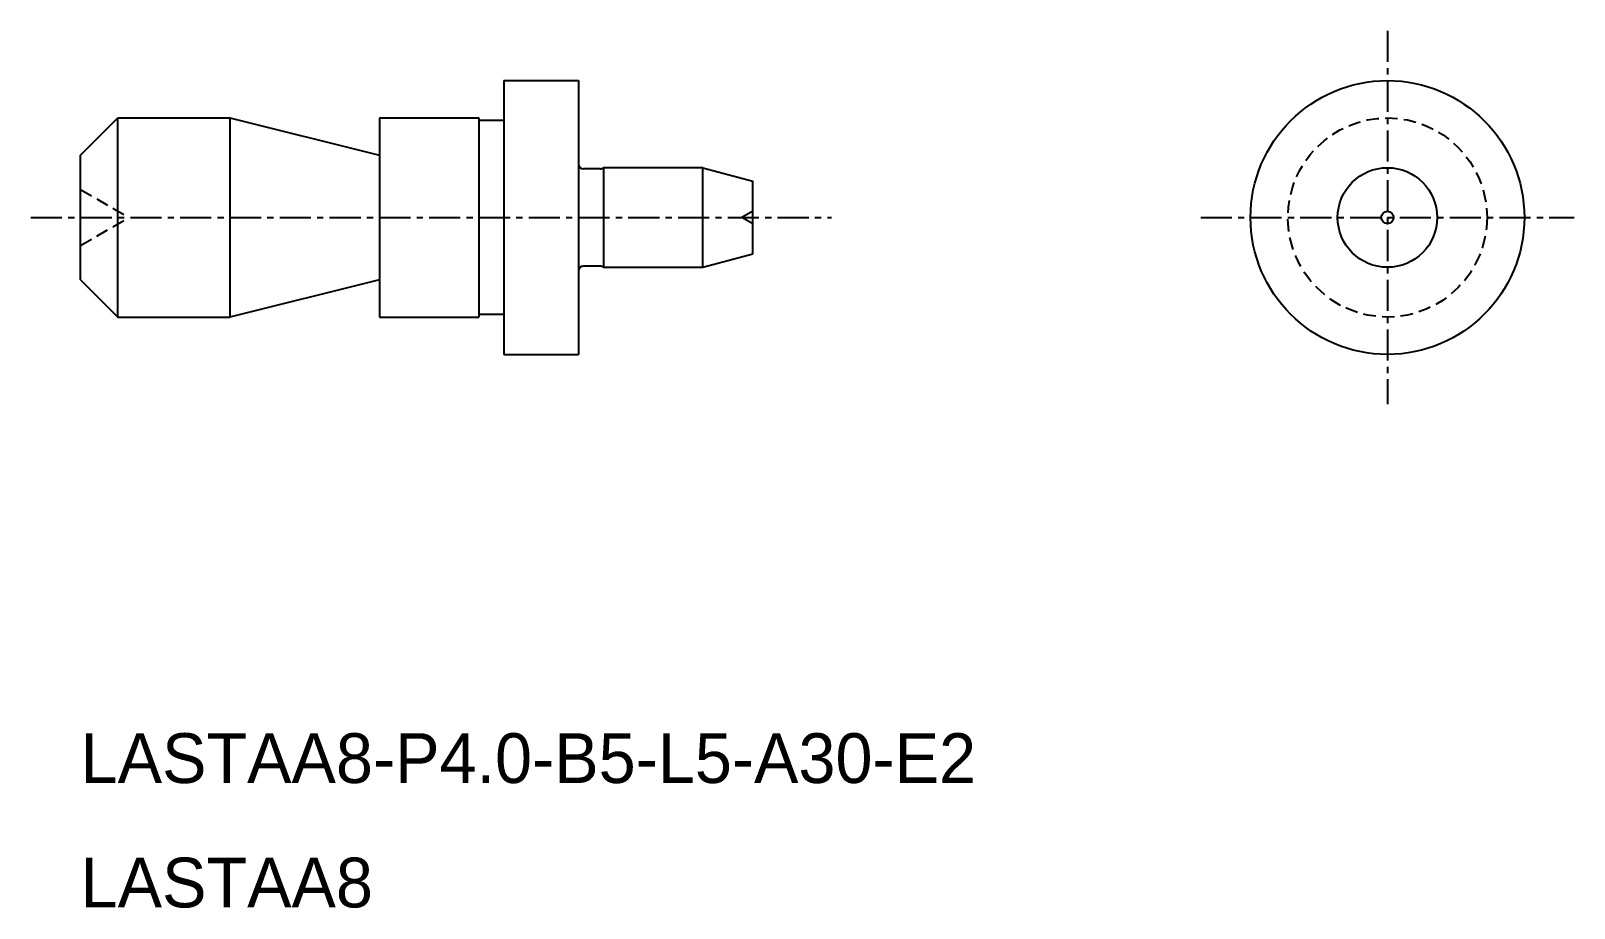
# Model space of a CAD drawing. Extents: x -1810.8 to -1748.8, y -638.3 to -603.1.
import ezdxf

# ---------------------------------------------------------------- set-up
doc = ezdxf.new("R2010")
doc.units = 0
doc.linetypes.add('CENTER', pattern=[2, 1.25, -0.25, 0.25, -0.25])
doc.linetypes.add('DASHED', pattern=[0.75, 0.5, -0.25])
doc.layers.get('0').update_dxf_attribs({"linetype": 'CONTINUOUS'})
doc.layers.add('CENTER', color=1, linetype='CENTER')

msp = doc.modelspace()

# ---------------------------------------------------------------- linework, layer by layer
at = {"color": 7, "linetype": 'CONTINUOUS'}
for p, q in [((-1791.812, -605.091), (-1788.812, -605.091)), ((-1791.812, -605.091), (-1791.812, -616.091)), ((-1788.812, -605.091), (-1788.812, -616.091)), ((-1808.812, -608.091), (-1807.312, -606.591)), ((-1807.312, -606.591), (-1802.812, -606.591)), ((-1802.812, -606.591), (-1802.812, -614.591)), ((-1802.812, -606.591), (-1796.812, -608.091)), ((-1796.812, -606.591), (-1796.812, -614.591)), ((-1796.812, -606.591), (-1792.812, -606.591)), ((-1792.812, -606.591), (-1792.812, -614.591)), ((-1791.812, -606.691), (-1792.812, -606.691)), ((-1808.812, -613.091), (-1808.812, -608.091)), ((-1787.944, -608.641), (-1788.612, -608.641)), ((-1787.812, -608.591), (-1787.812, -612.591)), ((-1783.812, -608.591), (-1787.812, -608.591)), ((-1783.812, -608.591), (-1781.812, -609.127)), ((-1783.812, -612.591), (-1783.812, -608.591)), ((-1781.812, -612.056), (-1781.812, -609.127)), ((-1787.944, -612.541), (-1788.612, -612.541)), ((-1783.812, -612.591), (-1781.812, -612.056)), ((-1808.812, -613.091), (-1807.312, -614.591)), ((-1796.812, -613.091), (-1802.812, -614.591)), ((-1787.812, -612.591), (-1783.812, -612.591)), ((-1807.312, -614.591), (-1802.812, -614.591)), ((-1796.812, -614.591), (-1792.812, -614.591)), ((-1791.812, -614.491), (-1792.812, -614.491)), ((-1791.812, -616.091), (-1788.812, -616.091))]:
    msp.add_line(p, q, dxfattribs=at)
at = {"color": 3, "linetype": 'DASHED'}
for p, q in [((-1808.812, -609.466), (-1806.863, -610.591)), ((-1808.812, -611.716), (-1806.863, -610.591)), ((-1781.812, -610.341), (-1782.245, -610.591)), ((-1781.812, -610.841), (-1782.245, -610.591))]:
    msp.add_line(p, q, dxfattribs=at)
at = {"color": 7, "linetype": 'CONTINUOUS'}
for radius in [5.5, 2, 0.25]:
    msp.add_circle((-1756.312, -610.591), radius, dxfattribs=at)
at = {"color": 3, "linetype": 'DASHED'}
msp.add_circle((-1756.312, -610.591), 4, dxfattribs=at)
at = {"color": 7, "linetype": 'CONTINUOUS'}
for centre, start, end in [((-1788.612, -608.441), 180, 270), ((-1787.944, -608.441), 270, 311.40962), ((-1788.612, -612.741), 90, 180), ((-1787.944, -612.741), 48.59038, 90)]:
    msp.add_arc(centre, 0.2, start, end, dxfattribs=at)
at = {"layer": 'CENTER', "color": 1, "linetype": 'CENTER'}
for p, q in [((-1756.312, -603.091), (-1756.312, -618.091)), ((-1810.812, -610.591), (-1778.643, -610.591)), ((-1763.812, -610.591), (-1748.812, -610.591))]:
    msp.add_line(p, q, dxfattribs=at)
at = {"layer": 'CENTER', "color": 7, "linetype": 'CONTINUOUS'}
msp.add_line((-1807.312, -614.591), (-1807.312, -606.591), dxfattribs=at)

# ---------------------------------------------------------------- texts
at = {"color": 7, "linetype": 'CONTINUOUS'}
for s, p in [('LASTAA8-P4.0-B5-L5-A30-E2', (-1808.812, -633.313)), ('LASTAA8', (-1808.812, -638.313))]:
    msp.add_text(s, height=2, dxfattribs=at).set_placement(p)

doc.saveas('drawing.dxf')
